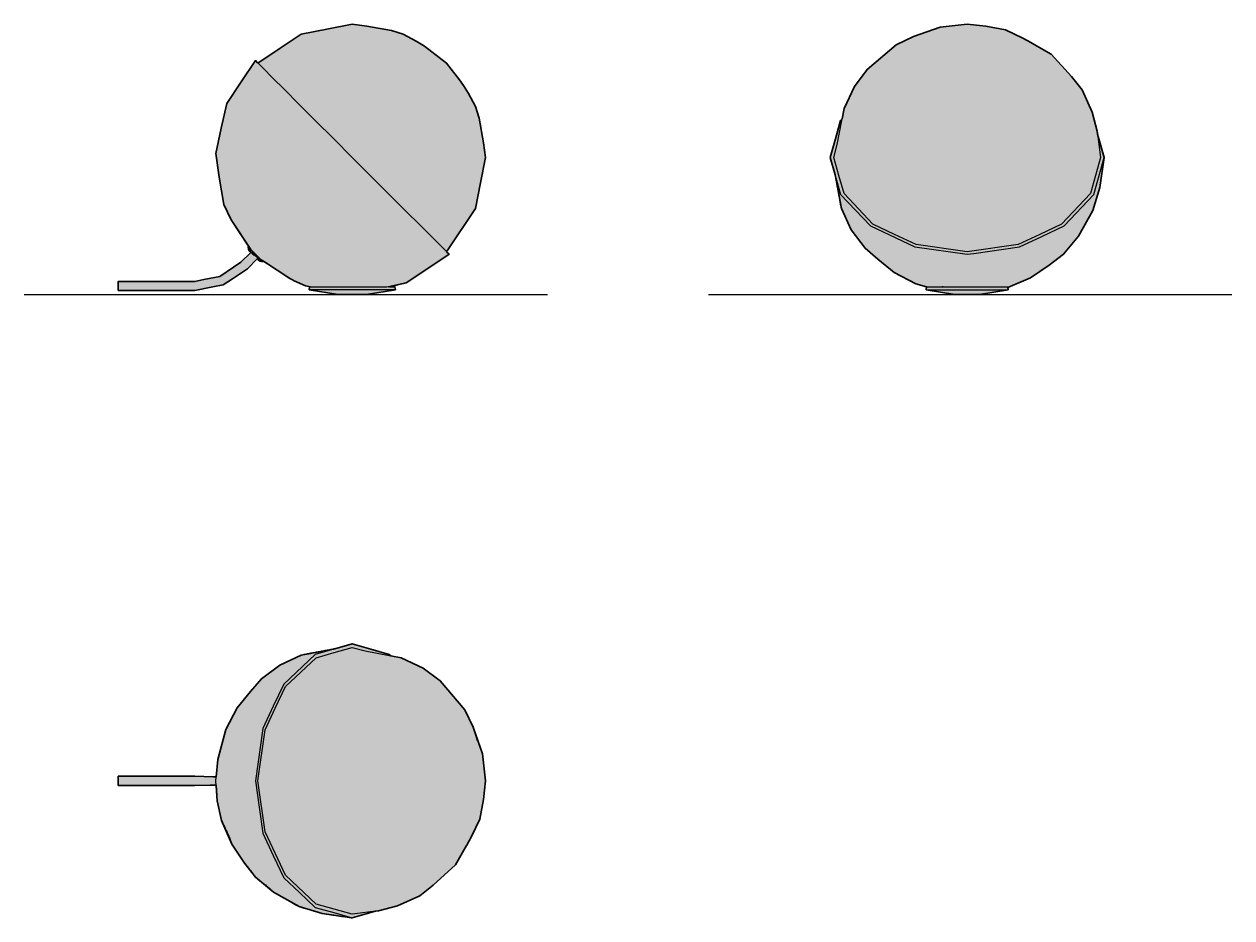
# Model space of a CAD drawing. Header units: millimetres. Extents: x 0 to 661, y -341 to 148.
import ezdxf

# ---------------------------------------------------------------- set-up
doc = ezdxf.new("R2010")
doc.units = ezdxf.units.MM
doc.layers.add('Blocks', color=7, linetype='Continuous')
doc.layers.add('Blocks$Fill', color=7, linetype='Continuous', true_color=0xffffff)
for name, color, linetype, lineweight, true_color in [('Blocks$Inner', 7, 'Continuous', 25, 0x007f00), ('Blocks$Outline', 7, 'Continuous', 35, 0xff3f3f), ('Groud', 7, 'Continuous', 25, 0x243775)]:
    doc.layers.add(name, color=color, linetype=linetype, lineweight=lineweight, true_color=true_color)

# ---------------------------------------------------------------- blocks, each defined once
blk = doc.blocks.new('VL Studio Ø150 Floor Lamp Front')
at = {"layer": 'Blocks$Fill'}
blk.add_hatch(color=256, dxfattribs=at).paths.add_polyline_path([(119.34, 4.2), (113.38, 5.78), (101.6, 11.99), (92.59, 19.24), (85.74, 25.32), (78.12, 35.45), (72.68, 47.07), (69.23, 65.55), (66.57, 75), (69.42, 85.15), (72.28, 95.29), (73.05, 96.12), (74.16, 101.88), (79.87, 113.87), (86.86, 123.21), (102.72, 136.63), (112.17, 141.23), (126.69, 146.38), (141.57, 148), (151.73, 146.85), (162.5, 144.92), (172.09, 140.39), (176.8, 137.69), (177.03, 137.57), (187.56, 131.51), (198.71, 119.4), (204.47, 112.04), (210.07, 99.8), (212.78, 89.42), (212.99, 87.71), (216.57, 75), (214.16, 58.55), (210.44, 45.9), (202.49, 31.96), (194.32, 22.06), (186.55, 16.11), (176.22, 9.17), (163.86, 3.74), (164.04, 2.56), (148.29, 0), (146.61, 0), (144.93, 0), (143.25, 0), (138.21, 0), (136.53, 0), (134.85, 0), (119.09, 2.56)], flags=0)
at = {"layer": 'Blocks$Inner'}
for points in [[(187.56, 131.51), (198.71, 119.4), (204.47, 112.04), (210.07, 99.8), (212.78, 89.42), (214.57, 75), (209.01, 55.25), (193.19, 38.5), (181.34, 32.91), (169.5, 27.31), (141.57, 23.38), (113.63, 27.31), (101.79, 32.91), (89.95, 38.5), (82.04, 46.87), (74.12, 55.25), (71.35, 65.12), (68.57, 75), (70.36, 82.06), (74.16, 101.88), (79.87, 113.87), (86.86, 123.21), (102.72, 136.63), (112.17, 141.23), (126.69, 146.38), (141.57, 148), (151.73, 146.85), (162.5, 144.92), (172.09, 140.39), (187.56, 131.51), (177.03, 137.57), (176.8, 137.69)], [(73.05, 96.12), (72.28, 95.29), (69.42, 85.15), (66.57, 75), (72.28, 54.71), (80.41, 46.1), (88.53, 37.5), (112.87, 26), (141.57, 21.97), (145.24, 22.48), (170.27, 26), (182.43, 31.75), (194.6, 37.5), (210.86, 54.71), (216.57, 75)], [(163.86, 3.74), (176.22, 9.17), (186.55, 16.11), (194.32, 22.06), (202.49, 31.96), (210.44, 45.9), (214.16, 58.55), (216.57, 75), (212.99, 87.72)], [(119.35, 4.2), (141.57, 4.22), (148.43, 4.22), (159.54, 4.22), (163.79, 4.22), (164.04, 2.56), (148.29, 0), (146.61, 0), (144.93, 0), (143.25, 0), (138.21, 0), (136.53, 0), (134.85, 0), (119.09, 2.56), (119.35, 4.21), (113.38, 5.78), (101.6, 11.99), (92.59, 19.24), (85.74, 25.32), (78.12, 35.45), (72.68, 47.07), (69.23, 65.55)], [(119.09, 2.56), (123.38, 2.56), (127.68, 2.56), (131.15, 2.56), (134.62, 2.56), (141.57, 2.56), (148.51, 2.56), (155.46, 2.56), (159.75, 2.56), (164.04, 2.56)]]:
    blk.add_lwpolyline(points, dxfattribs=at)
blk.add_open_spline([(72.68, 47.07), (69.42, 64.85), (69.42, 64.85)], degree=1, knots=[0, 0, 1, 1.000043, 1.000043], dxfattribs=at)
blk.add_open_spline([(128.37, 4.22), (127.83, 4.22)], degree=1, dxfattribs=at)
at = {"layer": 'Blocks$Outline'}
for points in [[(112.17, 141.23), (126.69, 146.38)], [(126.69, 146.38), (141.57, 148)], [(141.57, 148), (151.73, 146.85), (162.5, 144.92)], [(73.05, 96.12), (74.16, 101.88), (79.87, 113.87), (86.86, 123.21), (102.72, 136.63), (112.17, 141.23)], [(162.5, 144.92), (172.09, 140.39), (176.8, 137.69)], [(176.8, 137.69), (177.03, 137.57), (187.56, 131.51)], [(187.56, 131.51), (198.71, 119.4), (204.47, 112.04), (210.07, 99.8), (212.78, 89.42), (212.99, 87.71)], [(69.42, 85.15), (72.28, 95.29)], [(72.28, 95.29), (73.05, 96.12)], [(212.99, 87.71), (216.57, 75)], [(66.57, 75), (69.42, 85.15)], [(69.23, 65.55), (66.57, 75)], [(216.57, 75), (214.16, 58.55), (210.44, 45.9), (202.49, 31.96)], [(72.68, 47.07), (69.23, 65.55)], [(119.34, 4.2), (113.38, 5.78), (101.6, 11.99), (92.59, 19.24), (85.74, 25.32), (78.12, 35.45), (72.68, 47.07)], [(202.49, 31.96), (194.32, 22.06)], [(194.32, 22.06), (186.55, 16.11), (176.22, 9.17)], [(176.22, 9.17), (163.86, 3.74)], [(119.09, 2.56), (119.34, 4.2)], [(134.85, 0), (119.09, 2.56)], [(136.53, 0), (134.85, 0)], [(138.21, 0), (136.53, 0)], [(143.25, 0), (138.21, 0)], [(144.93, 0), (143.25, 0)], [(146.61, 0), (144.93, 0)], [(148.29, 0), (146.61, 0)], [(164.04, 2.56), (148.29, 0)], [(163.86, 3.74), (164.04, 2.56)]]:
    blk.add_lwpolyline(points, dxfattribs=at)
blk = doc.blocks.new('VL Studio Ø150 Floor Lamp Top')
at = {"layer": 'Blocks$Fill'}
blk.add_hatch(color=256, dxfattribs=at).paths.add_polyline_path([(0, 0.09), (0, 0), (41.95, 0), (53.54, 0.07), (54.15, -8.51), (56.58, -19.23), (62.26, -32.15), (69.2, -42.49), (75.15, -50.26), (85.05, -58.42), (98.99, -66.37), (111.64, -70.09), (128.09, -72.5), (140.8, -68.92), (142.51, -68.71), (152.89, -66.01), (165.13, -60.41), (172.49, -54.65), (184.6, -43.49), (190.66, -32.97), (190.78, -32.74), (193.48, -28.03), (198.01, -18.43), (199.94, -7.66), (201.09, 2.5), (199.47, 17.38), (194.32, 31.89), (189.71, 41.35), (176.3, 57.2), (166.96, 64.2), (154.97, 69.91), (149.21, 71.01), (148.38, 71.79), (138.24, 74.65), (128.09, 77.5), (118.64, 74.84), (100.16, 71.39), (88.54, 65.94), (78.41, 58.32), (72.33, 51.47), (65.08, 42.47), (58.87, 30.68), (54.53, 14.26), (53.58, 4.72), (41.95, 5), (0, 5)], flags=0)
at = {"layer": 'Blocks$Inner'}
for points in [[(149.21, 71.01), (148.38, 71.79), (138.24, 74.65), (128.09, 77.5), (107.79, 71.79), (90.59, 55.53), (84.84, 43.37), (79.09, 31.2), (75.06, 2.5), (77.07, -11.85), (79.09, -26.2), (84.84, -38.37), (90.59, -50.53), (99.19, -58.66), (107.79, -66.79), (117.94, -69.65), (128.09, -72.5), (140.8, -68.92)], [(184.6, -43.49), (172.49, -54.65), (165.13, -60.41), (152.89, -66.01), (142.51, -68.71), (128.09, -70.5), (108.34, -64.94), (91.59, -49.12), (80.4, -25.44), (76.47, 2.5), (80.4, 30.44), (85.99, 42.28), (91.59, 54.12), (108.34, 69.94), (118.21, 72.72), (128.09, 75.5), (135.15, 73.71), (154.97, 69.91), (166.96, 64.2), (176.3, 57.2), (189.71, 41.35), (194.32, 31.89)], [(56.58, -19.23), (54.15, -8.51), (53.37, 2.5), (54.53, 14.26), (58.87, 30.68), (65.08, 42.47), (72.33, 51.47), (78.41, 58.32), (88.54, 65.94), (100.16, 71.39)], [(199.47, 17.38), (201.09, 2.5), (199.94, -7.66), (198.01, -18.43), (193.48, -28.03), (184.6, -43.49), (190.66, -32.97), (190.78, -32.73)], [(53.58, 4.72), (52.01, 4.72), (41.95, 5), (0, 5), (0, 4.91), (0, 4.67), (0, 4.27), (0, 3.75), (0, 3.15), (0, 2.5), (0, 1.85), (0, 1.25), (0, 0.73), (0, 0.33), (0, 0.09), (0, 0), (41.95, 0), (50.24, 0.13), (53.54, 0.07)]]:
    blk.add_lwpolyline(points, dxfattribs=at)
blk.add_open_spline([(118.64, 74.84), (100.16, 71.39), (117.94, 74.65)], degree=1, knots=[-0.933576, -0.933576, 0, 0.999994, 0.999994], dxfattribs=at)
for points in [[(194.32, 31.89), (195.92, 26.83), (199.47, 17.38), (194.32, 31.89)], [(56.58, -19.23), (62.26, -32.15), (60.33, -27.15), (56.58, -19.23)], [(62.26, -32.15), (69.2, -42.49), (75.15, -50.26)], [(75.15, -50.26), (85.05, -58.42), (82.4, -55.98), (75.15, -50.26)], [(85.05, -58.42), (98.99, -66.37), (111.64, -70.09), (128.09, -72.5)]]:
    blk.add_open_spline(points, degree=1, dxfattribs=at)
at = {"layer": 'Blocks$Outline'}
for points in [[(118.64, 74.84), (100.16, 71.39)], [(128.09, 77.5), (118.64, 74.84)], [(138.24, 74.65), (128.09, 77.5)], [(148.38, 71.79), (138.24, 74.65)], [(100.16, 71.39), (88.54, 65.94), (78.41, 58.32), (72.33, 51.47), (65.08, 42.47), (58.87, 30.68), (54.53, 14.26), (53.58, 4.72)], [(149.21, 71.01), (148.38, 71.79)], [(194.32, 31.89), (189.71, 41.35), (176.3, 57.2), (166.96, 64.2), (154.97, 69.91), (149.21, 71.01)], [(199.47, 17.38), (194.32, 31.89)], [(201.09, 2.5), (199.47, 17.38)], [(41.95, 5), (0, 5)], [(0, 5), (0, 4.91), (0, 4.67), (0, 4.27), (0, 3.75), (0, 3.15), (0, 2.5), (0, 1.85), (0, 1.25), (0, 0.73), (0, 0.33), (0, 0.09)], [(0, 0.09), (0, 0)], [(0, 0), (41.95, 0)], [(53.58, 4.72), (52.01, 4.72), (41.95, 5)], [(41.95, 0), (50.24, 0.13), (53.54, 0.07)], [(53.54, 0.07), (54.15, -8.51), (56.58, -19.23)], [(198.01, -18.43), (199.94, -7.66), (201.09, 2.5)], [(56.58, -19.23), (62.26, -32.15)], [(190.78, -32.74), (193.48, -28.03), (198.01, -18.43)], [(62.26, -32.15), (69.2, -42.49), (75.15, -50.26)], [(184.6, -43.49), (190.66, -32.97), (190.78, -32.74)], [(140.8, -68.92), (142.51, -68.71), (152.89, -66.01), (165.13, -60.41), (172.49, -54.65), (184.6, -43.49)], [(75.15, -50.26), (85.05, -58.42)], [(85.05, -58.42), (98.99, -66.37), (111.64, -70.09), (128.09, -72.5)], [(128.09, -72.5), (140.8, -68.92)]]:
    blk.add_lwpolyline(points, dxfattribs=at)
blk = doc.blocks.new('VL Studio Ø150 Floor Lamp Side')
at = {"layer": 'Blocks$Fill'}
blk.add_hatch(color=256, dxfattribs=at).paths.add_polyline_path([(124.11, 23), (118.73, 17.62), (114.6, 14.86), (107.15, 9.89), (98.38, 8.14), (93.5, 7.17), (51.55, 7.17), (51.55, 7.09), (51.55, 2.17), (93.5, 2.17), (103.25, 4.11), (109.07, 5.27), (114, 8.57), (122.26, 14.09), (127.64, 19.47), (128.18, 18.93), (128.85, 18.48), (129.33, 18.15), (129.9, 18.09), (130.71, 18), (129.72, 18.99), (131.62, 17.88), (145.55, 8.66), (147.02, 7.97), (147.93, 7.38), (153.98, 4.71), (156.72, 4.22), (156.28, 4.22), (156.01, 2.56), (171.88, 0), (175.76, 0), (187.4, 0), (203.27, 2.56), (203, 4.22), (200.08, 4.22), (209.28, 6.31), (232.67, 21.97), (231.26, 23.38), (239.32, 35.45), (239.42, 35.55), (247.08, 47.06), (249.86, 61.03), (252.64, 75), (251.49, 82.95), (249.11, 96.6), (247.08, 102.94), (243.41, 110.04), (240.57, 114.5), (238.4, 117.44), (231.26, 126.62), (219.14, 135.93), (214.68, 138.77), (207.58, 142.44), (201.25, 144.47), (187.59, 146.85), (179.64, 148), (165.67, 145.22), (151.7, 142.44), (140.19, 134.78), (128.02, 126.62), (126.61, 128.03), (118.78, 116.34), (110.95, 104.64), (107.85, 91), (104.92, 77.14), (106.7, 64.14), (109.35, 49.34), (113.3, 40.91), (122.52, 26.98), (123.63, 25.08), (122.64, 26.07), (122.79, 24.69), (123.12, 24.21), (123.57, 23.54), (124.11, 23)], flags=0)
at = {"layer": 'Blocks$Inner'}
for points in [[(128.02, 126.62), (140.19, 134.78), (151.7, 142.44), (165.67, 145.22), (179.64, 148), (187.59, 146.85), (201.25, 144.47), (207.58, 142.44), (214.68, 138.77), (219.14, 135.93), (231.26, 126.62), (238.4, 117.44), (240.57, 114.5), (243.41, 110.04), (247.08, 102.94), (249.11, 96.6), (251.49, 82.95), (252.64, 75), (249.86, 61.03), (247.08, 47.06), (239.42, 35.55), (239.32, 35.45), (231.26, 23.38)], [(199.76, 4.22), (209.28, 6.31), (219.42, 13.1), (232.67, 21.97), (228.64, 26), (217.14, 37.5), (208.54, 46.1), (199.94, 54.71), (189.79, 64.85), (179.64, 75), (169.49, 85.15), (159.35, 95.29), (150.74, 103.9), (142.14, 112.5), (136.39, 118.25), (130.64, 124), (128.63, 126.01), (126.61, 128.03), (118.78, 116.34), (110.95, 104.64), (107.85, 91), (104.92, 77.14), (106.7, 64.14), (109.35, 49.34), (113.3, 40.91), (124.04, 24.67)], [(125.88, 21.24), (123.57, 23.54), (123.12, 24.21), (122.79, 24.69), (122.64, 26.07), (124.66, 24.06), (128.7, 20.02), (130.71, 18), (129.9, 18.09), (129.33, 18.15), (128.85, 18.48), (128.18, 18.93), (127.64, 19.47), (122.26, 14.09), (114, 8.57), (109.07, 5.27), (103.25, 4.11), (93.5, 2.17), (51.55, 2.17), (51.55, 2.26), (51.55, 2.51), (51.55, 2.91), (51.55, 3.42), (51.55, 4.03), (51.55, 4.67), (51.55, 5.32), (51.55, 5.92), (51.55, 6.44), (51.55, 6.84), (51.55, 7.09), (51.55, 7.17), (93.5, 7.17), (98.38, 8.14), (107.15, 9.89), (114.6, 14.86), (118.73, 17.62), (124.11, 23.01)], [(129.31, 19.4), (147.93, 7.38), (153.98, 4.71), (156.73, 4.22)], [(131.62, 17.88), (145.55, 8.66), (147.02, 7.97)], [(203.27, 2.56), (201.02, 2.56), (198.76, 2.56), (192.85, 2.56), (186.94, 2.56), (179.64, 2.56), (172.34, 2.56), (166.43, 2.56), (160.52, 2.56), (158.27, 2.56), (156.01, 2.56), (171.88, 0), (175.76, 0), (183.52, 0), (184.49, 0), (186.43, 0), (187.4, 0), (203.27, 2.56), (203, 4.22), (199.97, 4.22), (199.43, 4.22)], [(156.01, 2.56), (156.28, 4.22), (158.51, 4.22), (160.74, 4.22), (166.58, 4.22), (172.42, 4.22), (198.54, 4.22)], [(200.08, 4.22), (209.28, 6.31), (201.78, 4.7), (198.57, 4.04)]]:
    blk.add_lwpolyline(points, dxfattribs=at)
for points in [[(124.45, 24.26), (115.97, 36.91), (113.3, 40.91)], [(123.63, 25.08), (122.52, 26.98)], [(124.66, 24.06), (122.79, 24.69), (125.8, 21.44), (126.19, 21.55), (124.66, 24.06)], [(126.19, 21.55), (128.7, 20.02), (129.9, 18.09), (126.19, 21.55)], [(126.68, 22.04), (126.68, 22.04)], [(129.72, 18.99), (132.27, 17.49)]]:
    blk.add_open_spline(points, degree=1, dxfattribs=at)
at = {"layer": 'Blocks$Outline'}
for points in [[(239.32, 35.45), (239.42, 35.55), (247.08, 47.06), (249.86, 61.03), (252.64, 75), (251.49, 82.95), (249.11, 96.6), (247.08, 102.94), (243.41, 110.04), (240.57, 114.5), (238.4, 117.44), (231.26, 126.62), (219.14, 135.93), (214.68, 138.77), (207.58, 142.44), (201.25, 144.47), (187.59, 146.85), (179.64, 148), (165.67, 145.22), (151.7, 142.44)], [(151.7, 142.44), (140.19, 134.78)], [(140.19, 134.78), (128.02, 126.62)], [(128.02, 126.62), (126.61, 128.03), (118.78, 116.34), (110.95, 104.64), (107.85, 91)], [(107.85, 91), (104.92, 77.14), (106.7, 64.14), (109.35, 49.34), (113.3, 40.91), (122.52, 26.98)], [(231.26, 23.38), (239.32, 35.45)], [(122.52, 26.98), (123.63, 25.08)], [(124.11, 23), (118.73, 17.62), (114.6, 14.86), (107.15, 9.89), (98.38, 8.14), (93.5, 7.17), (51.55, 7.17), (51.55, 7.09), (51.55, 6.84), (51.55, 6.44), (51.55, 5.92), (51.55, 5.32), (51.55, 4.67), (51.55, 4.03), (51.55, 3.42), (51.55, 2.91), (51.55, 2.51), (51.55, 2.26), (51.55, 2.17), (93.5, 2.17), (103.25, 4.11), (109.07, 5.27), (114, 8.57), (122.26, 14.09), (127.64, 19.47), (128.18, 18.93), (128.85, 18.48), (129.33, 18.15), (129.9, 18.09), (130.71, 18), (129.72, 18.99)], [(123.63, 25.08), (122.64, 26.07), (122.79, 24.69), (123.12, 24.21), (123.57, 23.54), (124.11, 23)], [(209.28, 6.31), (219.42, 13.1), (232.67, 21.97), (231.26, 23.38)], [(129.72, 18.99), (131.62, 17.88)], [(131.62, 17.88), (145.55, 8.66), (147.02, 7.97)], [(147.02, 7.97), (147.93, 7.38), (153.98, 4.71), (156.72, 4.22)], [(156.72, 4.22), (156.28, 4.22), (156.01, 2.56)], [(156.01, 2.56), (171.88, 0), (175.76, 0), (183.52, 0), (184.49, 0), (186.43, 0), (187.4, 0), (203.27, 2.56), (203, 4.22), (200.08, 4.22)], [(200.08, 4.22), (209.28, 6.31)]]:
    blk.add_lwpolyline(points, dxfattribs=at)

msp = doc.modelspace()

# ---------------------------------------------------------------- linework, layer by layer
at = {"layer": 'Groud'}
for points in [[(0, 0), (286.5, 0)], [(374.84, 0), (661.34, 0)]]:
    msp.add_lwpolyline(points, dxfattribs=at)

# ---------------------------------------------------------------- block references
at = {"layer": 'Blocks'}
for name, p in [('VL Studio Ø150 Floor Lamp Side', (0, 0)), ('VL Studio Ø150 Floor Lamp Front', (374.84, 0)), ('VL Studio Ø150 Floor Lamp Top', (51.55, -268.85))]:
    msp.add_blockref(name, p, dxfattribs=at)

doc.saveas('drawing.dxf')
